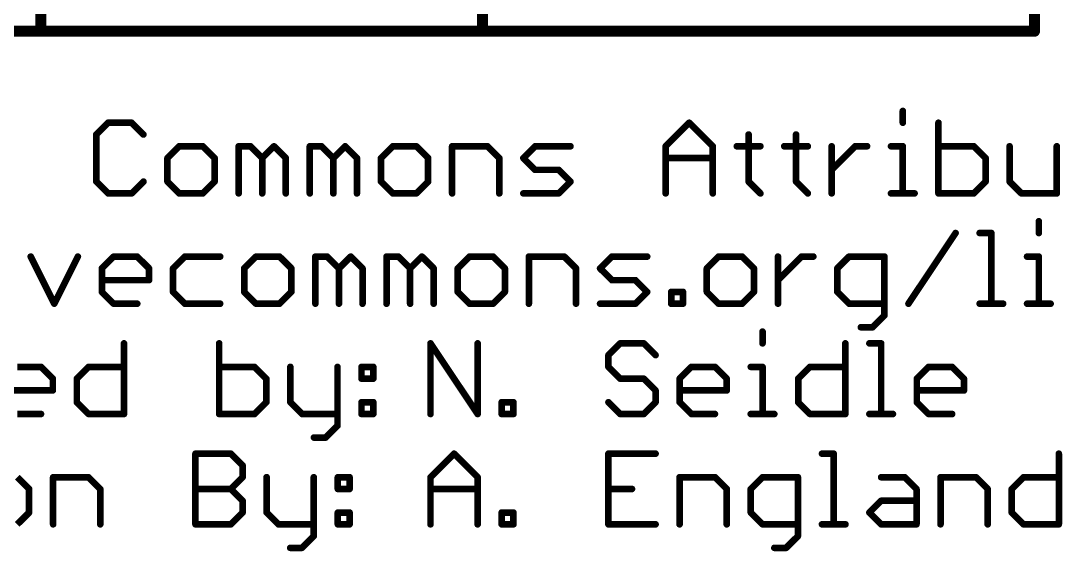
# Model space of a CAD drawing. Extents: x -29 to 78, y -12 to 55.
# Drawn here: x 12.24 to 36.2, y -11.97 to 0.24 of the extents above; entities that cross this region are included whole.
import ezdxf

# ---------------------------------------------------------------- set-up
doc = ezdxf.new("R2010")
doc.units = 0
for name, color, linetype in [('1', 12, 'CONTINUOUS'), ('16', 132, 'CONTINUOUS'), ('20', 31, 'CONTINUOUS'), ('21', 41, 'CONTINUOUS'), ('22', 40, 'CONTINUOUS'), ('51', 53, 'CONTINUOUS')]:
    doc.layers.add(name, color=color, linetype=linetype)

msp = doc.modelspace()

# ---------------------------------------------------------------- linework, layer by layer
at = {"layer": '1', "const_width": 0.254}
for points in [[(35.56, 54.61), (35.56, 0)], [(35.56, 0), (0, 0)]]:
    msp.add_lwpolyline(points, dxfattribs=at)
at = {"layer": '1', "const_width": 0.127}
for points in [[(35.4965, 0, 1), (35.6235, 0)], [(35.56, -0.0635, 1), (35.56, 0.0635)]]:
    msp.add_lwpolyline(points, format="xyb", dxfattribs=at)
at = {"layer": '16', "const_width": 0.254}
for points in [[(35.56, 54.61), (35.56, 0)], [(35.56, 0), (0, 0)]]:
    msp.add_lwpolyline(points, dxfattribs=at)
at = {"layer": '16', "const_width": 0.127}
for points in [[(35.4965, 0, 1), (35.6235, 0)], [(35.56, -0.0635, 1), (35.56, 0.0635)]]:
    msp.add_lwpolyline(points, format="xyb", dxfattribs=at)
at = {"layer": '20', "const_width": 0.2032}
for points in [[(35.56, 0), (35.56, 54.61)], [(35.56, 0), (0, 0)]]:
    msp.add_lwpolyline(points, dxfattribs=at)
at = {"layer": '20', "const_width": 0.1016}
for points in [[(35.5092, 0, 1), (35.6108, 0)], [(35.56, -0.0508, 1), (35.56, 0.0508)]]:
    msp.add_lwpolyline(points, format="xyb", dxfattribs=at)
at = {"layer": '21', "const_width": 0.254}
for points in [[(12.7, 6.35), (12.7, 0)], [(22.86, 6.35), (22.86, 0)]]:
    msp.add_lwpolyline(points, dxfattribs=at)
at = {"layer": '21', "const_width": 0.127}
for points in [[(12.6365, 0, 1), (12.7635, 0)], [(22.7965, 0, 1), (22.9235, 0)]]:
    msp.add_lwpolyline(points, format="xyb", dxfattribs=at)
at = {"layer": '22', "const_width": 0.254}
for points in [[(12.7, 6.35), (12.7, 0)], [(22.86, 6.35), (22.86, 0)]]:
    msp.add_lwpolyline(points, dxfattribs=at)
at = {"layer": '22', "const_width": 0.127}
for points in [[(12.6365, 0, 1), (12.7635, 0)], [(22.7965, 0, 1), (22.9235, 0)]]:
    msp.add_lwpolyline(points, format="xyb", dxfattribs=at)
at = {"layer": '51', "const_width": 0.1524}
for points in [[(32.5307, -1.8356), (32.5307, -2.1068)], [(14.2491, -2.1068), (13.978, -2.378)], [(14.7915, -2.1068), (14.2491, -2.1068)], [(15.0626, -2.378), (14.7915, -2.1068)], [(27.0752, -2.6491), (27.6176, -2.1068)], [(27.6176, -2.1068), (28.1599, -2.6491)], [(33.351, -2.1068), (33.351, -3.7338)], [(13.978, -2.378), (13.978, -3.4626)], [(28.9836, -2.378), (28.9836, -3.4626)], [(30.075, -2.378), (30.075, -3.4626)], [(15.8863, -2.6491), (15.6151, -2.9203)], [(16.4286, -2.6491), (15.8863, -2.6491)], [(16.6998, -2.9203), (16.4286, -2.6491)], [(17.2523, -3.7338), (17.2523, -2.6491)], [(17.2523, -2.6491), (17.5235, -2.6491)], [(17.5235, -2.6491), (17.7946, -2.9203)], [(17.7946, -2.9203), (18.0658, -2.6491)], [(18.0658, -2.6491), (18.337, -2.9203)], [(18.8895, -3.7338), (18.8895, -2.6491)], [(18.8895, -2.6491), (19.1606, -2.6491)], [(19.1606, -2.6491), (19.4318, -2.9203)], [(19.4318, -2.9203), (19.7029, -2.6491)], [(19.7029, -2.6491), (19.9741, -2.9203)], [(20.7978, -2.6491), (20.5266, -2.9203)], [(21.3401, -2.6491), (20.7978, -2.6491)], [(21.6113, -2.9203), (21.3401, -2.6491)], [(22.1638, -3.7338), (22.1638, -2.6491)], [(22.1638, -2.6491), (22.9773, -2.6491)], [(22.9773, -2.6491), (23.2484, -2.9203)], [(23.8009, -2.9203), (24.0721, -2.6491)], [(24.0721, -2.6491), (24.8856, -2.6491)], [(27.0752, -3.7338), (27.0752, -2.6491)], [(28.1599, -2.6491), (28.1599, -3.7338)], [(28.7124, -2.6491), (29.2547, -2.6491)], [(29.8038, -2.6491), (30.3462, -2.6491)], [(30.8953, -3.7338), (30.8953, -2.6491)], [(30.8953, -3.1915), (31.4376, -2.6491)], [(31.4376, -2.6491), (31.7088, -2.6491)], [(32.2596, -2.6491), (32.5307, -2.6491)], [(32.5307, -2.6491), (32.5307, -3.7338)], [(34.1645, -2.6491), (33.351, -2.6491)], [(34.4357, -2.9203), (34.1645, -2.6491)], [(34.9882, -2.6491), (34.9882, -3.4626)], [(36.0728, -3.7338), (36.0728, -2.6491)], [(15.6151, -2.9203), (15.6151, -3.4626)], [(16.6998, -3.4626), (16.6998, -2.9203)], [(17.7946, -2.9203), (17.7946, -3.7338)], [(18.337, -2.9203), (18.337, -3.7338)], [(19.4318, -2.9203), (19.4318, -3.7338)], [(19.9741, -2.9203), (19.9741, -3.7338)], [(20.5266, -2.9203), (20.5266, -3.4626)], [(21.6113, -3.4626), (21.6113, -2.9203)], [(23.2484, -2.9203), (23.2484, -3.7338)], [(24.0721, -3.1915), (23.8009, -2.9203)], [(27.0752, -2.9203), (28.1599, -2.9203)], [(34.4357, -3.4626), (34.4357, -2.9203)], [(24.6144, -3.1915), (24.0721, -3.1915)], [(24.8856, -3.4626), (24.6144, -3.1915)], [(13.978, -3.4626), (14.2491, -3.7338)], [(14.7915, -3.7338), (15.0626, -3.4626)], [(15.6151, -3.4626), (15.8863, -3.7338)], [(16.4286, -3.7338), (16.6998, -3.4626)], [(20.5266, -3.4626), (20.7978, -3.7338)], [(21.3401, -3.7338), (21.6113, -3.4626)], [(24.6144, -3.7338), (24.8856, -3.4626)], [(28.9836, -3.4626), (29.2547, -3.7338)], [(30.075, -3.4626), (30.3462, -3.7338)], [(34.1645, -3.7338), (34.4357, -3.4626)], [(34.9882, -3.4626), (35.2593, -3.7338)], [(14.2491, -3.7338), (14.7915, -3.7338)], [(15.8863, -3.7338), (16.4286, -3.7338)], [(20.7978, -3.7338), (21.3401, -3.7338)], [(23.8009, -3.7338), (24.6144, -3.7338)], [(32.2596, -3.7338), (32.8019, -3.7338)], [(33.351, -3.7338), (34.1645, -3.7338)], [(35.2593, -3.7338), (36.0728, -3.7338)], [(35.6606, -4.3756), (35.6606, -4.6468)], [(32.6608, -6.2738), (33.7455, -4.6468)], [(34.298, -4.6468), (34.5691, -4.6468)], [(34.5691, -4.6468), (34.5691, -6.2738)], [(12.4692, -5.1891), (13.0116, -6.2738)], [(13.0116, -6.2738), (13.5539, -5.1891)], [(14.1064, -5.4603), (14.3776, -5.1891)], [(14.3776, -5.1891), (14.9199, -5.1891)], [(14.9199, -5.1891), (15.191, -5.4603)], [(16.0147, -5.1891), (15.7435, -5.4603)], [(16.8282, -5.1891), (16.0147, -5.1891)], [(17.6519, -5.1891), (17.3807, -5.4603)], [(18.1942, -5.1891), (17.6519, -5.1891)], [(18.4654, -5.4603), (18.1942, -5.1891)], [(19.0179, -6.2738), (19.0179, -5.1891)], [(19.0179, -5.1891), (19.289, -5.1891)], [(19.289, -5.1891), (19.5602, -5.4603)], [(19.5602, -5.4603), (19.8314, -5.1891)], [(19.8314, -5.1891), (20.1025, -5.4603)], [(20.655, -6.2738), (20.655, -5.1891)], [(20.655, -5.1891), (20.9262, -5.1891)], [(20.9262, -5.1891), (21.1973, -5.4603)], [(21.1973, -5.4603), (21.4685, -5.1891)], [(21.4685, -5.1891), (21.7397, -5.4603)], [(22.5633, -5.1891), (22.2922, -5.4603)], [(23.1057, -5.1891), (22.5633, -5.1891)], [(23.3768, -5.4603), (23.1057, -5.1891)], [(23.9293, -6.2738), (23.9293, -5.1891)], [(23.9293, -5.1891), (24.7428, -5.1891)], [(24.7428, -5.1891), (25.014, -5.4603)], [(25.5665, -5.4603), (25.8376, -5.1891)], [(25.8376, -5.1891), (26.6511, -5.1891)], [(28.2934, -5.1891), (28.0222, -5.4603)], [(28.8357, -5.1891), (28.2934, -5.1891)], [(29.1069, -5.4603), (28.8357, -5.1891)], [(29.6594, -6.2738), (29.6594, -5.1891)], [(29.6594, -5.7315), (30.2017, -5.1891)], [(30.2017, -5.1891), (30.4729, -5.1891)], [(31.2948, -5.1891), (31.0237, -5.4603)], [(32.1083, -5.1891), (31.2948, -5.1891)], [(32.1083, -6.545), (32.1083, -5.1891)], [(35.3894, -5.1891), (35.6606, -5.1891)], [(35.6606, -5.1891), (35.6606, -6.2738)], [(14.1064, -6.0026), (14.1064, -5.4603)], [(15.191, -5.4603), (15.191, -5.7315)], [(15.7435, -5.4603), (15.7435, -6.0026)], [(17.3807, -5.4603), (17.3807, -6.0026)], [(18.4654, -6.0026), (18.4654, -5.4603)], [(19.5602, -5.4603), (19.5602, -6.2738)], [(20.1025, -5.4603), (20.1025, -6.2738)], [(21.1973, -5.4603), (21.1973, -6.2738)], [(21.7397, -5.4603), (21.7397, -6.2738)], [(22.2922, -5.4603), (22.2922, -6.0026)], [(23.3768, -6.0026), (23.3768, -5.4603)], [(25.014, -5.4603), (25.014, -6.2738)], [(25.8376, -5.7315), (25.5665, -5.4603)], [(28.0222, -5.4603), (28.0222, -6.0026)], [(29.1069, -6.0026), (29.1069, -5.4603)], [(31.0237, -5.4603), (31.0237, -6.0026)], [(15.191, -5.7315), (14.1064, -5.7315)], [(26.38, -5.7315), (25.8376, -5.7315)], [(26.6511, -6.0026), (26.38, -5.7315)], [(14.3776, -6.2738), (14.1064, -6.0026)], [(15.7435, -6.0026), (16.0147, -6.2738)], [(17.3807, -6.0026), (17.6519, -6.2738)], [(18.1942, -6.2738), (18.4654, -6.0026)], [(22.2922, -6.0026), (22.5633, -6.2738)], [(23.1057, -6.2738), (23.3768, -6.0026)], [(26.38, -6.2738), (26.6511, -6.0026)], [(27.2036, -6.2738), (27.2036, -6.0026)], [(27.2036, -6.0026), (27.4748, -6.0026)], [(27.4748, -6.0026), (27.4748, -6.2738)], [(28.0222, -6.0026), (28.2934, -6.2738)], [(28.8357, -6.2738), (29.1069, -6.0026)], [(31.0237, -6.0026), (31.2948, -6.2738)], [(14.9199, -6.2738), (14.3776, -6.2738)], [(16.0147, -6.2738), (16.8282, -6.2738)], [(17.6519, -6.2738), (18.1942, -6.2738)], [(22.5633, -6.2738), (23.1057, -6.2738)], [(25.5665, -6.2738), (26.38, -6.2738)], [(27.4748, -6.2738), (27.2036, -6.2738)], [(28.2934, -6.2738), (28.8357, -6.2738)], [(31.2948, -6.2738), (32.1083, -6.2738)], [(34.298, -6.2738), (34.8403, -6.2738)], [(35.3894, -6.2738), (35.9317, -6.2738)], [(31.8372, -6.8161), (32.1083, -6.545)], [(29.3046, -6.9156), (29.3046, -7.1868)], [(31.566, -6.8161), (31.8372, -6.8161)], [(14.6152, -7.1868), (14.6152, -8.8138)], [(16.8049, -7.1868), (16.8049, -8.8138)], [(21.6662, -8.8138), (21.6662, -7.1868)], [(21.6662, -7.1868), (22.7509, -8.8138)], [(22.7509, -8.8138), (22.7509, -7.1868)], [(26.0303, -7.1868), (25.7591, -7.458)], [(26.5726, -7.1868), (26.0303, -7.1868)], [(26.8438, -7.458), (26.5726, -7.1868)], [(31.2095, -7.1868), (31.2095, -8.8138)], [(31.762, -7.1868), (32.0332, -7.1868)], [(32.0332, -7.1868), (32.0332, -8.8138)], [(25.7591, -7.458), (25.7591, -7.7291)], [(12.1646, -7.7291), (12.7069, -7.7291)], [(12.7069, -7.7291), (12.9781, -8.0003)], [(13.5306, -8.0003), (13.8017, -7.7291)], [(13.8017, -7.7291), (14.6152, -7.7291)], [(17.6184, -7.7291), (16.8049, -7.7291)], [(17.8895, -8.0003), (17.6184, -7.7291)], [(18.442, -7.7291), (18.442, -8.5426)], [(19.5267, -7.7291), (19.5267, -9.085)], [(20.0792, -7.7291), (20.3504, -7.7291)], [(20.0792, -8.0003), (20.0792, -7.7291)], [(20.3504, -7.7291), (20.3504, -8.0003)], [(25.7591, -7.7291), (26.0303, -8.0003)], [(27.3962, -8.0003), (27.6674, -7.7291)], [(27.6674, -7.7291), (28.2097, -7.7291)], [(28.2097, -7.7291), (28.4809, -8.0003)], [(29.0334, -7.7291), (29.3046, -7.7291)], [(29.3046, -7.7291), (29.3046, -8.8138)], [(30.1248, -8.0003), (30.396, -7.7291)], [(30.396, -7.7291), (31.2095, -7.7291)], [(32.8534, -8.0003), (33.1246, -7.7291)], [(33.1246, -7.7291), (33.6669, -7.7291)], [(33.6669, -7.7291), (33.9381, -8.0003)], [(12.9781, -8.0003), (12.9781, -8.2715)], [(13.5306, -8.5426), (13.5306, -8.0003)], [(17.8895, -8.5426), (17.8895, -8.0003)], [(20.3504, -8.0003), (20.0792, -8.0003)], [(26.0303, -8.0003), (26.5726, -8.0003)], [(26.5726, -8.0003), (26.8438, -8.2715)], [(27.3962, -8.5426), (27.3962, -8.0003)], [(28.4809, -8.0003), (28.4809, -8.2715)], [(30.1248, -8.5426), (30.1248, -8.0003)], [(32.8534, -8.5426), (32.8534, -8.0003)], [(33.9381, -8.0003), (33.9381, -8.2715)], [(12.9781, -8.2715), (11.8934, -8.2715)], [(26.8438, -8.2715), (26.8438, -8.5426)], [(28.4809, -8.2715), (27.3962, -8.2715)], [(33.9381, -8.2715), (32.8534, -8.2715)], [(13.8017, -8.8138), (13.5306, -8.5426)], [(17.6184, -8.8138), (17.8895, -8.5426)], [(18.442, -8.5426), (18.7132, -8.8138)], [(20.0792, -8.5426), (20.3504, -8.5426)], [(20.0792, -8.8138), (20.0792, -8.5426)], [(20.3504, -8.5426), (20.3504, -8.8138)], [(23.3034, -8.8138), (23.3034, -8.5426)], [(23.3034, -8.5426), (23.5745, -8.5426)], [(23.5745, -8.5426), (23.5745, -8.8138)], [(26.0303, -8.8138), (25.7591, -8.5426)], [(26.8438, -8.5426), (26.5726, -8.8138)], [(27.6674, -8.8138), (27.3962, -8.5426)], [(30.396, -8.8138), (30.1248, -8.5426)], [(33.1246, -8.8138), (32.8534, -8.5426)], [(12.7069, -8.8138), (12.1646, -8.8138)], [(14.6152, -8.8138), (13.8017, -8.8138)], [(16.8049, -8.8138), (17.6184, -8.8138)], [(18.7132, -8.8138), (19.5267, -8.8138)], [(20.3504, -8.8138), (20.0792, -8.8138)], [(23.5745, -8.8138), (23.3034, -8.8138)], [(26.5726, -8.8138), (26.0303, -8.8138)], [(28.2097, -8.8138), (27.6674, -8.8138)], [(29.0334, -8.8138), (29.5757, -8.8138)], [(31.2095, -8.8138), (30.396, -8.8138)], [(31.762, -8.8138), (32.3043, -8.8138)], [(33.6669, -8.8138), (33.1246, -8.8138)], [(19.5267, -9.085), (19.2555, -9.3561)], [(19.2555, -9.3561), (18.9844, -9.3561)], [(16.2592, -11.3538), (16.2592, -9.7268)], [(16.2592, -9.7268), (17.0727, -9.7268)], [(17.0727, -9.7268), (17.3438, -9.998)], [(21.6662, -10.2691), (22.2085, -9.7268)], [(22.2085, -9.7268), (22.7509, -10.2691)], [(26.8438, -9.7268), (25.7591, -9.7268)], [(25.7591, -9.7268), (25.7591, -11.3538)], [(30.6706, -9.7268), (30.9417, -9.7268)], [(30.9417, -9.7268), (30.9417, -11.3538)], [(36.121, -9.7268), (36.121, -11.3538)], [(17.3438, -9.998), (17.3438, -10.2691)], [(12.4324, -10.5403), (12.1612, -10.2691)], [(12.9849, -11.3538), (12.9849, -10.2691)], [(12.9849, -10.2691), (13.7984, -10.2691)], [(13.7984, -10.2691), (14.0695, -10.5403)], [(17.3438, -10.2691), (17.0727, -10.5403)], [(17.8963, -10.2691), (17.8963, -11.0826)], [(18.981, -10.2691), (18.981, -11.625)], [(19.5335, -10.2691), (19.8046, -10.2691)], [(19.5335, -10.5403), (19.5335, -10.2691)], [(19.8046, -10.2691), (19.8046, -10.5403)], [(21.6662, -11.3538), (21.6662, -10.2691)], [(22.7509, -10.2691), (22.7509, -11.3538)], [(27.3962, -11.3538), (27.3962, -10.2691)], [(27.3962, -10.2691), (28.2097, -10.2691)], [(28.2097, -10.2691), (28.4809, -10.5403)], [(29.3046, -10.2691), (29.0334, -10.5403)], [(30.1181, -10.2691), (29.3046, -10.2691)], [(30.1181, -11.625), (30.1181, -10.2691)], [(32.0332, -10.2691), (32.5755, -10.2691)], [(32.5755, -10.2691), (32.8467, -10.5403)], [(33.3992, -11.3538), (33.3992, -10.2691)], [(33.3992, -10.2691), (34.2126, -10.2691)], [(34.2126, -10.2691), (34.4838, -10.5403)], [(35.0363, -10.5403), (35.3075, -10.2691)], [(35.3075, -10.2691), (36.121, -10.2691)], [(12.4324, -11.0826), (12.4324, -10.5403)], [(14.0695, -10.5403), (14.0695, -11.3538)], [(16.2592, -10.5403), (17.0727, -10.5403)], [(17.0727, -10.5403), (17.3438, -10.8115)], [(19.8046, -10.5403), (19.5335, -10.5403)], [(21.6662, -10.5403), (22.7509, -10.5403)], [(25.7591, -10.5403), (26.3014, -10.5403)], [(28.4809, -10.5403), (28.4809, -11.3538)], [(29.0334, -10.5403), (29.0334, -11.0826)], [(32.8467, -10.5403), (32.8467, -11.3538)], [(34.4838, -10.5403), (34.4838, -11.3538)], [(35.0363, -11.0826), (35.0363, -10.5403)], [(17.3438, -10.8115), (17.3438, -11.0826)], [(31.762, -11.0826), (32.0332, -10.8115)], [(32.0332, -10.8115), (32.8467, -10.8115)], [(12.1612, -11.3538), (12.4324, -11.0826)], [(17.3438, -11.0826), (17.0727, -11.3538)], [(17.8963, -11.0826), (18.1675, -11.3538)], [(19.5335, -11.0826), (19.8046, -11.0826)], [(19.5335, -11.3538), (19.5335, -11.0826)], [(19.8046, -11.0826), (19.8046, -11.3538)], [(23.3034, -11.3538), (23.3034, -11.0826)], [(23.3034, -11.0826), (23.5745, -11.0826)], [(23.5745, -11.0826), (23.5745, -11.3538)], [(29.0334, -11.0826), (29.3046, -11.3538)], [(32.0332, -11.3538), (31.762, -11.0826)], [(35.3075, -11.3538), (35.0363, -11.0826)], [(17.0727, -11.3538), (16.2592, -11.3538)], [(18.1675, -11.3538), (18.981, -11.3538)], [(19.8046, -11.3538), (19.5335, -11.3538)], [(23.5745, -11.3538), (23.3034, -11.3538)], [(25.7591, -11.3538), (26.8438, -11.3538)], [(29.3046, -11.3538), (30.1181, -11.3538)], [(30.6706, -11.3538), (31.2129, -11.3538)], [(32.8467, -11.3538), (32.0332, -11.3538)], [(36.121, -11.3538), (35.3075, -11.3538)], [(18.981, -11.625), (18.7098, -11.8961)], [(29.8469, -11.8961), (30.1181, -11.625)], [(18.7098, -11.8961), (18.4387, -11.8961)], [(29.5757, -11.8961), (29.8469, -11.8961)]]:
    msp.add_lwpolyline(points, dxfattribs=at)
at = {"layer": '51', "const_width": 0.0762}
for points in [[(32.5688, -1.8356, 1), (32.4926, -1.8356)], [(14.2491, -2.0687, 1), (14.2491, -2.1449)], [(14.2761, -2.1338, 1), (14.2222, -2.0799)], [(14.8184, -2.0799, 1), (14.7645, -2.1338)], [(14.7915, -2.1449, 1), (14.7915, -2.0687)], [(27.6445, -2.0799, 1), (27.5906, -2.1338)], [(27.6445, -2.1338, 1), (27.5906, -2.0799)], [(32.4926, -2.1068, 1), (32.5688, -2.1068)], [(33.3891, -2.1068, 1), (33.3129, -2.1068)], [(13.951, -2.351, 1), (14.0049, -2.4049)], [(14.0161, -2.378, 1), (13.9399, -2.378)], [(15.0357, -2.4049, 1), (15.0896, -2.351)], [(29.0217, -2.378, 1), (28.9455, -2.378)], [(30.1131, -2.378, 1), (30.0369, -2.378)], [(15.8863, -2.611, 1), (15.8863, -2.6872)], [(15.9132, -2.6761, 1), (15.8594, -2.6222)], [(16.4556, -2.6222, 1), (16.4017, -2.6761)], [(16.4286, -2.6872, 1), (16.4286, -2.611)], [(17.2904, -2.6491, 1), (17.2142, -2.6491)], [(17.2523, -2.611, 1), (17.2523, -2.6872)], [(17.5504, -2.6222, 1), (17.4965, -2.6761)], [(17.5235, -2.6872, 1), (17.5235, -2.611)], [(18.0927, -2.6222, 1), (18.0388, -2.6761)], [(18.0927, -2.6761, 1), (18.0388, -2.6222)], [(18.9276, -2.6491, 1), (18.8514, -2.6491)], [(18.8895, -2.611, 1), (18.8895, -2.6872)], [(19.1876, -2.6222, 1), (19.1337, -2.6761)], [(19.1606, -2.6872, 1), (19.1606, -2.611)], [(19.7299, -2.6222, 1), (19.676, -2.6761)], [(19.7299, -2.6761, 1), (19.676, -2.6222)], [(20.7978, -2.611, 1), (20.7978, -2.6872)], [(20.8247, -2.6761, 1), (20.7708, -2.6222)], [(21.367, -2.6222, 1), (21.3132, -2.6761)], [(21.3401, -2.6872, 1), (21.3401, -2.611)], [(22.2019, -2.6491, 1), (22.1257, -2.6491)], [(22.1638, -2.611, 1), (22.1638, -2.6872)], [(23.0042, -2.6222, 1), (22.9503, -2.6761)], [(22.9773, -2.6872, 1), (22.9773, -2.611)], [(24.0721, -2.611, 1), (24.0721, -2.6872)], [(24.099, -2.6761, 1), (24.0451, -2.6222)], [(24.8856, -2.6872, 1), (24.8856, -2.611)], [(27.1133, -2.6491, 1), (27.0371, -2.6491)], [(27.0483, -2.6222, 1), (27.1022, -2.6761)], [(28.198, -2.6491, 1), (28.1218, -2.6491)], [(28.1329, -2.6761, 1), (28.1868, -2.6222)], [(28.7124, -2.611, 1), (28.7124, -2.6872)], [(29.2547, -2.6872, 1), (29.2547, -2.611)], [(29.8038, -2.611, 1), (29.8038, -2.6872)], [(30.3462, -2.6872, 1), (30.3462, -2.611)], [(30.9334, -2.6491, 1), (30.8572, -2.6491)], [(31.4376, -2.611, 1), (31.4376, -2.6872)], [(31.4645, -2.6761, 1), (31.4106, -2.6222)], [(31.7088, -2.6872, 1), (31.7088, -2.611)], [(32.2596, -2.611, 1), (32.2596, -2.6872)], [(32.5688, -2.6491, 1), (32.4926, -2.6491)], [(32.5307, -2.6872, 1), (32.5307, -2.611)], [(33.351, -2.611, 1), (33.351, -2.6872)], [(34.1914, -2.6222, 1), (34.1375, -2.6761)], [(34.1645, -2.6872, 1), (34.1645, -2.611)], [(35.0263, -2.6491, 1), (34.9501, -2.6491)], [(36.1109, -2.6491, 1), (36.0347, -2.6491)], [(15.6532, -2.9203, 1), (15.577, -2.9203)], [(15.5882, -2.8934, 1), (15.6421, -2.9472)], [(16.7379, -2.9203, 1), (16.6617, -2.9203)], [(16.6729, -2.9472, 1), (16.7267, -2.8934)], [(17.8327, -2.9203, 1), (17.7565, -2.9203)], [(17.7677, -2.8934, 1), (17.8216, -2.9472)], [(17.7677, -2.9472, 1), (17.8216, -2.8934)], [(18.3751, -2.9203, 1), (18.2989, -2.9203)], [(18.31, -2.9472, 1), (18.3639, -2.8934)], [(19.4699, -2.9203, 1), (19.3937, -2.9203)], [(19.4048, -2.8934, 1), (19.4587, -2.9472)], [(19.4048, -2.9472, 1), (19.4587, -2.8934)], [(20.0122, -2.9203, 1), (19.936, -2.9203)], [(19.9472, -2.9472, 1), (20.0011, -2.8934)], [(20.5647, -2.9203, 1), (20.4885, -2.9203)], [(20.4997, -2.8934, 1), (20.5535, -2.9472)], [(21.6494, -2.9203, 1), (21.5732, -2.9203)], [(21.5843, -2.9472, 1), (21.6382, -2.8934)], [(23.2865, -2.9203, 1), (23.2103, -2.9203)], [(23.2215, -2.9472, 1), (23.2754, -2.8934)], [(23.8279, -2.8934, 1), (23.774, -2.9472)], [(23.774, -2.8934, 1), (23.8279, -2.9472)], [(27.0752, -2.8822, 1), (27.0752, -2.9584)], [(28.1599, -2.9584, 1), (28.1599, -2.8822)], [(34.4738, -2.9203, 1), (34.3976, -2.9203)], [(34.4087, -2.9472, 1), (34.4626, -2.8934)], [(24.0721, -3.1534, 1), (24.0721, -3.2296)], [(24.0451, -3.2184, 1), (24.099, -3.1645)], [(24.6414, -3.1645, 1), (24.5875, -3.2184)], [(24.6144, -3.2296, 1), (24.6144, -3.1534)], [(30.8683, -3.1645, 1), (30.9222, -3.2184)], [(14.0049, -3.4357, 1), (13.951, -3.4896)], [(13.9399, -3.4626, 1), (14.0161, -3.4626)], [(15.0896, -3.4896, 1), (15.0357, -3.4357)], [(15.6421, -3.4357, 1), (15.5882, -3.4896)], [(15.577, -3.4626, 1), (15.6532, -3.4626)], [(16.6617, -3.4626, 1), (16.7379, -3.4626)], [(16.7267, -3.4896, 1), (16.6729, -3.4357)], [(20.5535, -3.4357, 1), (20.4997, -3.4896)], [(20.4885, -3.4626, 1), (20.5647, -3.4626)], [(21.5732, -3.4626, 1), (21.6494, -3.4626)], [(21.6382, -3.4896, 1), (21.5843, -3.4357)], [(24.9125, -3.4896, 1), (24.8586, -3.4357)], [(24.8586, -3.4896, 1), (24.9125, -3.4357)], [(29.0105, -3.4357, 1), (28.9566, -3.4896)], [(28.9455, -3.4626, 1), (29.0217, -3.4626)], [(30.1019, -3.4357, 1), (30.048, -3.4896)], [(30.0369, -3.4626, 1), (30.1131, -3.4626)], [(34.3976, -3.4626, 1), (34.4738, -3.4626)], [(34.4626, -3.4896, 1), (34.4087, -3.4357)], [(35.0151, -3.4357, 1), (34.9612, -3.4896)], [(34.9501, -3.4626, 1), (35.0263, -3.4626)], [(14.2491, -3.6957, 1), (14.2491, -3.7719)], [(14.2222, -3.7607, 1), (14.2761, -3.7069)], [(14.7645, -3.7069, 1), (14.8184, -3.7607)], [(14.7915, -3.7719, 1), (14.7915, -3.6957)], [(15.8863, -3.6957, 1), (15.8863, -3.7719)], [(15.8594, -3.7607, 1), (15.9132, -3.7069)], [(16.4017, -3.7069, 1), (16.4556, -3.7607)], [(16.4286, -3.7719, 1), (16.4286, -3.6957)], [(17.2142, -3.7338, 1), (17.2904, -3.7338)], [(17.7565, -3.7338, 1), (17.8327, -3.7338)], [(18.2989, -3.7338, 1), (18.3751, -3.7338)], [(18.8514, -3.7338, 1), (18.9276, -3.7338)], [(19.3937, -3.7338, 1), (19.4699, -3.7338)], [(19.936, -3.7338, 1), (20.0122, -3.7338)], [(20.7978, -3.6957, 1), (20.7978, -3.7719)], [(20.7708, -3.7607, 1), (20.8247, -3.7069)], [(21.3132, -3.7069, 1), (21.367, -3.7607)], [(21.3401, -3.7719, 1), (21.3401, -3.6957)], [(22.1257, -3.7338, 1), (22.2019, -3.7338)], [(23.2103, -3.7338, 1), (23.2865, -3.7338)], [(23.8009, -3.6957, 1), (23.8009, -3.7719)], [(24.5875, -3.7069, 1), (24.6414, -3.7607)], [(24.6144, -3.7719, 1), (24.6144, -3.6957)], [(27.0371, -3.7338, 1), (27.1133, -3.7338)], [(28.1218, -3.7338, 1), (28.198, -3.7338)], [(29.2278, -3.7607, 1), (29.2817, -3.7069)], [(30.3192, -3.7607, 1), (30.3731, -3.7069)], [(30.8572, -3.7338, 1), (30.9334, -3.7338)], [(32.2596, -3.6957, 1), (32.2596, -3.7719)], [(32.4926, -3.7338, 1), (32.5688, -3.7338)], [(32.8019, -3.7719, 1), (32.8019, -3.6957)], [(33.351, -3.6957, 1), (33.351, -3.7719)], [(33.3129, -3.7338, 1), (33.3891, -3.7338)], [(34.1376, -3.7069, 1), (34.1914, -3.7607)], [(34.1645, -3.7719, 1), (34.1645, -3.6957)], [(35.2593, -3.6957, 1), (35.2593, -3.7719)], [(35.2324, -3.7607, 1), (35.2863, -3.7069)], [(36.0347, -3.7338, 1), (36.1109, -3.7338)], [(36.0728, -3.7719, 1), (36.0728, -3.6957)], [(35.6987, -4.3756, 1), (35.6225, -4.3756)], [(33.7772, -4.6679, 1), (33.7138, -4.6257)], [(34.298, -4.6087, 1), (34.298, -4.6849)], [(34.6072, -4.6468, 1), (34.531, -4.6468)], [(34.5691, -4.6849, 1), (34.5691, -4.6087)], [(35.6225, -4.6468, 1), (35.6987, -4.6468)], [(12.5033, -5.1721, 1), (12.4352, -5.2062)], [(13.588, -5.2062, 1), (13.5198, -5.1721)], [(14.3776, -5.151, 1), (14.3776, -5.2272)], [(14.4045, -5.2161, 1), (14.3506, -5.1622)], [(14.9468, -5.1622, 1), (14.8929, -5.2161)], [(14.9199, -5.2272, 1), (14.9199, -5.151)], [(16.0147, -5.151, 1), (16.0147, -5.2272)], [(16.0416, -5.2161, 1), (15.9878, -5.1622)], [(16.8282, -5.2272, 1), (16.8282, -5.151)], [(17.6519, -5.151, 1), (17.6519, -5.2272)], [(17.6788, -5.2161, 1), (17.6249, -5.1622)], [(18.2211, -5.1622, 1), (18.1673, -5.2161)], [(18.1942, -5.2272, 1), (18.1942, -5.151)], [(19.056, -5.1891, 1), (18.9798, -5.1891)], [(19.0179, -5.151, 1), (19.0179, -5.2272)], [(19.316, -5.1622, 1), (19.2621, -5.2161)], [(19.289, -5.2272, 1), (19.289, -5.151)], [(19.8583, -5.1622, 1), (19.8044, -5.2161)], [(19.8583, -5.2161, 1), (19.8044, -5.1622)], [(20.6931, -5.1891, 1), (20.6169, -5.1891)], [(20.655, -5.151, 1), (20.655, -5.2272)], [(20.9531, -5.1622, 1), (20.8992, -5.2161)], [(20.9262, -5.2272, 1), (20.9262, -5.151)], [(21.4954, -5.1622, 1), (21.4416, -5.2161)], [(21.4954, -5.2161, 1), (21.4416, -5.1622)], [(22.5633, -5.151, 1), (22.5633, -5.2272)], [(22.5903, -5.2161, 1), (22.5364, -5.1622)], [(23.1326, -5.1622, 1), (23.0787, -5.2161)], [(23.1057, -5.2272, 1), (23.1057, -5.151)], [(23.9674, -5.1891, 1), (23.8912, -5.1891)], [(23.9293, -5.151, 1), (23.9293, -5.2272)], [(24.7698, -5.1622, 1), (24.7159, -5.2161)], [(24.7428, -5.2272, 1), (24.7428, -5.151)], [(25.8376, -5.151, 1), (25.8376, -5.2272)], [(25.8646, -5.2161, 1), (25.8107, -5.1622)], [(26.6511, -5.2272, 1), (26.6511, -5.151)], [(28.2934, -5.151, 1), (28.2934, -5.2272)], [(28.3203, -5.2161, 1), (28.2664, -5.1622)], [(28.8627, -5.1622, 1), (28.8088, -5.2161)], [(28.8357, -5.2272, 1), (28.8357, -5.151)], [(29.6975, -5.1891, 1), (29.6213, -5.1891)], [(30.2017, -5.151, 1), (30.2017, -5.2272)], [(30.2286, -5.2161, 1), (30.1748, -5.1622)], [(30.4729, -5.2272, 1), (30.4729, -5.151)], [(31.2948, -5.151, 1), (31.2948, -5.2272)], [(31.3218, -5.2161, 1), (31.2679, -5.1622)], [(32.1464, -5.1891, 1), (32.0702, -5.1891)], [(32.1083, -5.2272, 1), (32.1083, -5.151)], [(35.3894, -5.151, 1), (35.3894, -5.2272)], [(35.6987, -5.1891, 1), (35.6225, -5.1891)], [(35.6606, -5.2272, 1), (35.6606, -5.151)], [(14.1445, -5.4603, 1), (14.0683, -5.4603)], [(14.0794, -5.4334, 1), (14.1333, -5.4872)], [(15.2291, -5.4603, 1), (15.1529, -5.4603)], [(15.1641, -5.4872, 1), (15.218, -5.4334)], [(15.7816, -5.4603, 1), (15.7054, -5.4603)], [(15.7166, -5.4334, 1), (15.7705, -5.4872)], [(17.4188, -5.4603, 1), (17.3426, -5.4603)], [(17.3538, -5.4334, 1), (17.4076, -5.4872)], [(18.5035, -5.4603, 1), (18.4273, -5.4603)], [(18.4384, -5.4872, 1), (18.4923, -5.4334)], [(19.5983, -5.4603, 1), (19.5221, -5.4603)], [(19.5332, -5.4334, 1), (19.5871, -5.4872)], [(19.5332, -5.4872, 1), (19.5871, -5.4334)], [(20.1406, -5.4603, 1), (20.0644, -5.4603)], [(20.0756, -5.4872, 1), (20.1295, -5.4334)], [(21.2354, -5.4603, 1), (21.1592, -5.4603)], [(21.1704, -5.4334, 1), (21.2243, -5.4872)], [(21.1704, -5.4872, 1), (21.2243, -5.4334)], [(21.7778, -5.4603, 1), (21.7016, -5.4603)], [(21.7127, -5.4872, 1), (21.7666, -5.4334)], [(22.3303, -5.4603, 1), (22.2541, -5.4603)], [(22.2652, -5.4334, 1), (22.3191, -5.4872)], [(23.4149, -5.4603, 1), (23.3387, -5.4603)], [(23.3499, -5.4872, 1), (23.4038, -5.4334)], [(25.0521, -5.4603, 1), (24.9759, -5.4603)], [(24.987, -5.4872, 1), (25.0409, -5.4334)], [(25.5934, -5.4334, 1), (25.5395, -5.4872)], [(25.5395, -5.4334, 1), (25.5934, -5.4872)], [(28.0603, -5.4603, 1), (27.9841, -5.4603)], [(27.9953, -5.4334, 1), (28.0492, -5.4872)], [(29.145, -5.4603, 1), (29.0688, -5.4603)], [(29.0799, -5.4872, 1), (29.1338, -5.4334)], [(31.0618, -5.4603, 1), (30.9856, -5.4603)], [(30.9967, -5.4334, 1), (31.0506, -5.4872)], [(14.1064, -5.6934, 1), (14.1064, -5.7696)], [(15.1529, -5.7315, 1), (15.2291, -5.7315)], [(15.191, -5.7696, 1), (15.191, -5.6934)], [(25.8376, -5.6934, 1), (25.8376, -5.7696)], [(25.8107, -5.7584, 1), (25.8646, -5.7045)], [(26.4069, -5.7045, 1), (26.353, -5.7584)], [(26.38, -5.7696, 1), (26.38, -5.6934)], [(29.6324, -5.7045, 1), (29.6863, -5.7584)], [(14.1333, -5.9757, 1), (14.0794, -6.0296)], [(14.0683, -6.0026, 1), (14.1445, -6.0026)], [(15.7705, -5.9757, 1), (15.7166, -6.0296)], [(15.7054, -6.0026, 1), (15.7816, -6.0026)], [(17.4076, -5.9757, 1), (17.3538, -6.0296)], [(17.3426, -6.0026, 1), (17.4188, -6.0026)], [(18.4273, -6.0026, 1), (18.5035, -6.0026)], [(18.4923, -6.0296, 1), (18.4384, -5.9757)], [(22.3191, -5.9757, 1), (22.2652, -6.0296)], [(22.2541, -6.0026, 1), (22.3303, -6.0026)], [(23.3387, -6.0026, 1), (23.4149, -6.0026)], [(23.4038, -6.0296, 1), (23.3499, -5.9757)], [(26.6781, -6.0296, 1), (26.6242, -5.9757)], [(26.6242, -6.0296, 1), (26.6781, -5.9757)], [(27.2417, -6.0026, 1), (27.1655, -6.0026)], [(27.2036, -5.9645, 1), (27.2036, -6.0407)], [(27.5129, -6.0026, 1), (27.4367, -6.0026)], [(27.4748, -6.0407, 1), (27.4748, -5.9645)], [(28.0492, -5.9757, 1), (27.9953, -6.0296)], [(27.9841, -6.0026, 1), (28.0603, -6.0026)], [(29.0688, -6.0026, 1), (29.145, -6.0026)], [(29.1338, -6.0296, 1), (29.0799, -5.9757)], [(31.0506, -5.9757, 1), (30.9967, -6.0296)], [(30.9856, -6.0026, 1), (31.0618, -6.0026)], [(12.9775, -6.2568, 1), (13.0456, -6.2908)], [(12.9775, -6.2908, 1), (13.0456, -6.2568)], [(14.3776, -6.2357, 1), (14.3776, -6.3119)], [(14.3506, -6.3007, 1), (14.4045, -6.2469)], [(14.9199, -6.3119, 1), (14.9199, -6.2357)], [(16.0147, -6.2357, 1), (16.0147, -6.3119)], [(15.9878, -6.3007, 1), (16.0416, -6.2469)], [(16.8282, -6.3119, 1), (16.8282, -6.2357)], [(17.6519, -6.2357, 1), (17.6519, -6.3119)], [(17.6249, -6.3007, 1), (17.6788, -6.2469)], [(18.1673, -6.2469, 1), (18.2211, -6.3007)], [(18.1942, -6.3119, 1), (18.1942, -6.2357)], [(22.5633, -6.2357, 1), (22.5633, -6.3119)], [(22.5364, -6.3007, 1), (22.5903, -6.2469)], [(23.0787, -6.2469, 1), (23.1326, -6.3007)], [(23.1057, -6.3119, 1), (23.1057, -6.2357)], [(25.5665, -6.2357, 1), (25.5665, -6.3119)], [(26.353, -6.2469, 1), (26.4069, -6.3007)], [(26.38, -6.3119, 1), (26.38, -6.2357)], [(27.2036, -6.2357, 1), (27.2036, -6.3119)], [(27.4748, -6.3119, 1), (27.4748, -6.2357)], [(28.2934, -6.2357, 1), (28.2934, -6.3119)], [(28.2664, -6.3007, 1), (28.3203, -6.2469)], [(28.8088, -6.2469, 1), (28.8626, -6.3007)], [(28.8357, -6.3119, 1), (28.8357, -6.2357)], [(31.2948, -6.2357, 1), (31.2948, -6.3119)], [(31.2679, -6.3007, 1), (31.3218, -6.2469)], [(32.1083, -6.3119, 1), (32.1083, -6.2357)], [(32.6291, -6.2527, 1), (32.6925, -6.2949)], [(34.298, -6.2357, 1), (34.298, -6.3119)], [(34.8403, -6.3119, 1), (34.8403, -6.2357)], [(35.3894, -6.2357, 1), (35.3894, -6.3119)], [(35.9317, -6.3119, 1), (35.9317, -6.2357)], [(18.9798, -6.2738, 1), (19.056, -6.2738)], [(19.5221, -6.2738, 1), (19.5983, -6.2738)], [(20.0644, -6.2738, 1), (20.1406, -6.2738)], [(20.6169, -6.2738, 1), (20.6931, -6.2738)], [(21.1592, -6.2738, 1), (21.2354, -6.2738)], [(21.7016, -6.2738, 1), (21.7778, -6.2738)], [(23.8912, -6.2738, 1), (23.9674, -6.2738)], [(24.9759, -6.2738, 1), (25.0521, -6.2738)], [(27.1655, -6.2738, 1), (27.2417, -6.2738)], [(27.4367, -6.2738, 1), (27.5129, -6.2738)], [(29.6213, -6.2738, 1), (29.6975, -6.2738)], [(34.531, -6.2738, 1), (34.6072, -6.2738)], [(35.6225, -6.2738, 1), (35.6987, -6.2738)], [(32.0702, -6.545, 1), (32.1464, -6.545)], [(32.1353, -6.5719, 1), (32.0814, -6.518)], [(29.3427, -6.9156, 1), (29.2665, -6.9156)], [(31.566, -6.778, 1), (31.566, -6.8542)], [(31.8102, -6.7892, 1), (31.8641, -6.8431)], [(31.8372, -6.8542, 1), (31.8372, -6.778)], [(14.6533, -7.1868, 1), (14.5771, -7.1868)], [(16.843, -7.1868, 1), (16.7668, -7.1868)], [(21.7043, -7.1868, 1), (21.6281, -7.1868)], [(21.6979, -7.1657, 1), (21.6345, -7.2079)], [(22.789, -7.1868, 1), (22.7128, -7.1868)], [(26.0303, -7.1487, 1), (26.0303, -7.2249)], [(26.0572, -7.2138, 1), (26.0033, -7.1599)], [(26.5995, -7.1599, 1), (26.5456, -7.2138)], [(26.5726, -7.2249, 1), (26.5726, -7.1487)], [(29.2665, -7.1868, 1), (29.3427, -7.1868)], [(31.2476, -7.1868, 1), (31.1714, -7.1868)], [(31.762, -7.1487, 1), (31.762, -7.2249)], [(32.0713, -7.1868, 1), (31.9951, -7.1868)], [(32.0332, -7.2249, 1), (32.0332, -7.1487)], [(25.7321, -7.431, 1), (25.786, -7.4849)], [(25.7972, -7.458, 1), (25.721, -7.458)], [(26.8168, -7.4849, 1), (26.8707, -7.431)], [(12.7339, -7.7022, 1), (12.68, -7.7561)], [(12.7069, -7.7672, 1), (12.7069, -7.691)], [(13.8017, -7.691, 1), (13.8017, -7.7672)], [(13.8287, -7.7561, 1), (13.7748, -7.7022)], [(14.6152, -7.7672, 1), (14.6152, -7.691)], [(16.8049, -7.691, 1), (16.8049, -7.7672)], [(17.6453, -7.7022, 1), (17.5914, -7.7561)], [(17.6184, -7.7672, 1), (17.6184, -7.691)], [(18.4801, -7.7291, 1), (18.4039, -7.7291)], [(19.5648, -7.7291, 1), (19.4886, -7.7291)], [(20.0792, -7.691, 1), (20.0792, -7.7672)], [(20.1173, -7.7291, 1), (20.0411, -7.7291)], [(20.3885, -7.7291, 1), (20.3123, -7.7291)], [(20.3504, -7.7672, 1), (20.3504, -7.691)], [(25.786, -7.7022, 1), (25.7321, -7.7561)], [(27.6674, -7.691, 1), (27.6674, -7.7672)], [(27.6944, -7.7561, 1), (27.6405, -7.7022)], [(28.2367, -7.7022, 1), (28.1828, -7.7561)], [(28.2097, -7.7672, 1), (28.2097, -7.691)], [(29.0334, -7.691, 1), (29.0334, -7.7672)], [(29.3427, -7.7291, 1), (29.2665, -7.7291)], [(29.3046, -7.7672, 1), (29.3046, -7.691)], [(30.396, -7.691, 1), (30.396, -7.7672)], [(30.4229, -7.7561, 1), (30.3691, -7.7022)], [(31.2095, -7.7672, 1), (31.2095, -7.691)], [(33.1246, -7.691, 1), (33.1246, -7.7672)], [(33.1515, -7.7561, 1), (33.0977, -7.7022)], [(33.6939, -7.7022, 1), (33.64, -7.7561)], [(33.6669, -7.7672, 1), (33.6669, -7.691)], [(25.721, -7.7291, 1), (25.7972, -7.7291)], [(13.0162, -8.0003, 1), (12.94, -8.0003)], [(12.9511, -8.0272, 1), (13.005, -7.9734)], [(13.5687, -8.0003, 1), (13.4925, -8.0003)], [(13.5036, -7.9734, 1), (13.5575, -8.0272)], [(17.9276, -8.0003, 1), (17.8514, -8.0003)], [(17.8626, -8.0272, 1), (17.9165, -7.9734)], [(20.0792, -7.9622, 1), (20.0792, -8.0384)], [(20.0411, -8.0003, 1), (20.1173, -8.0003)], [(20.3123, -8.0003, 1), (20.3885, -8.0003)], [(20.3504, -8.0384, 1), (20.3504, -7.9622)], [(26.0303, -7.9622, 1), (26.0303, -8.0384)], [(26.0033, -8.0272, 1), (26.0572, -7.9734)], [(26.5995, -7.9734, 1), (26.5456, -8.0272)], [(26.5726, -8.0384, 1), (26.5726, -7.9622)], [(27.4343, -8.0003, 1), (27.3581, -8.0003)], [(27.3693, -7.9734, 1), (27.4232, -8.0272)], [(28.519, -8.0003, 1), (28.4428, -8.0003)], [(28.454, -8.0272, 1), (28.5078, -7.9734)], [(30.1629, -8.0003, 1), (30.0867, -8.0003)], [(30.0979, -7.9734, 1), (30.1518, -8.0272)], [(32.8915, -8.0003, 1), (32.8153, -8.0003)], [(32.8265, -7.9734, 1), (32.8804, -8.0272)], [(33.9762, -8.0003, 1), (33.9, -8.0003)], [(33.9112, -8.0272, 1), (33.965, -7.9734)], [(12.94, -8.2715, 1), (13.0162, -8.2715)], [(12.9781, -8.3096, 1), (12.9781, -8.2334)], [(26.8819, -8.2715, 1), (26.8056, -8.2715)], [(26.8168, -8.2984, 1), (26.8707, -8.2445)], [(27.3962, -8.2334, 1), (27.3962, -8.3096)], [(28.4428, -8.2715, 1), (28.519, -8.2715)], [(28.4809, -8.3096, 1), (28.4809, -8.2334)], [(32.8534, -8.2334, 1), (32.8534, -8.3096)], [(33.9, -8.2715, 1), (33.9762, -8.2715)], [(33.9381, -8.3096, 1), (33.9381, -8.2334)], [(13.5575, -8.5157, 1), (13.5036, -8.5696)], [(13.4925, -8.5426, 1), (13.5687, -8.5426)], [(17.8514, -8.5426, 1), (17.9276, -8.5426)], [(17.9165, -8.5696, 1), (17.8626, -8.5157)], [(18.469, -8.5157, 1), (18.4151, -8.5696)], [(18.4039, -8.5426, 1), (18.4801, -8.5426)], [(20.0792, -8.5045, 1), (20.0792, -8.5807)], [(20.1173, -8.5426, 1), (20.0411, -8.5426)], [(20.3885, -8.5426, 1), (20.3123, -8.5426)], [(20.3504, -8.5807, 1), (20.3504, -8.5045)], [(23.3415, -8.5426, 1), (23.2653, -8.5426)], [(23.3034, -8.5045, 1), (23.3034, -8.5807)], [(23.6126, -8.5426, 1), (23.5364, -8.5426)], [(23.5745, -8.5807, 1), (23.5745, -8.5045)], [(25.786, -8.5157, 1), (25.7321, -8.5696)], [(26.8056, -8.5426, 1), (26.8819, -8.5426)], [(26.8707, -8.5696, 1), (26.8168, -8.5157)], [(27.4232, -8.5157, 1), (27.3693, -8.5696)], [(27.3581, -8.5426, 1), (27.4343, -8.5426)], [(30.1518, -8.5157, 1), (30.0979, -8.5696)], [(30.0867, -8.5426, 1), (30.1629, -8.5426)], [(32.8804, -8.5157, 1), (32.8265, -8.5696)], [(32.8153, -8.5426, 1), (32.8915, -8.5426)], [(12.7069, -8.8519, 1), (12.7069, -8.7757)], [(13.8017, -8.7757, 1), (13.8017, -8.8519)], [(13.7748, -8.8407, 1), (13.8287, -8.7869)], [(14.5771, -8.8138, 1), (14.6533, -8.8138)], [(14.6152, -8.8519, 1), (14.6152, -8.7757)], [(16.8049, -8.7757, 1), (16.8049, -8.8519)], [(16.7668, -8.8138, 1), (16.843, -8.8138)], [(17.5914, -8.7869, 1), (17.6453, -8.8407)], [(17.6184, -8.8519, 1), (17.6184, -8.7757)], [(18.7132, -8.7757, 1), (18.7132, -8.8519)], [(18.6863, -8.8407, 1), (18.7401, -8.7869)], [(19.5267, -8.8519, 1), (19.5267, -8.7757)], [(20.0792, -8.7757, 1), (20.0792, -8.8519)], [(20.0411, -8.8138, 1), (20.1173, -8.8138)], [(20.3123, -8.8138, 1), (20.3885, -8.8138)], [(20.3504, -8.8519, 1), (20.3504, -8.7757)], [(21.6281, -8.8138, 1), (21.7043, -8.8138)], [(22.7128, -8.8138, 1), (22.789, -8.8138)], [(22.7192, -8.8349, 1), (22.7826, -8.7927)], [(23.3034, -8.7757, 1), (23.3034, -8.8519)], [(23.2653, -8.8138, 1), (23.3415, -8.8138)], [(23.5364, -8.8138, 1), (23.6126, -8.8138)], [(23.5745, -8.8519, 1), (23.5745, -8.7757)], [(26.0303, -8.7757, 1), (26.0303, -8.8519)], [(26.0033, -8.8407, 1), (26.0572, -8.7869)], [(26.5456, -8.7869, 1), (26.5995, -8.8407)], [(26.5726, -8.8519, 1), (26.5726, -8.7757)], [(27.6674, -8.7757, 1), (27.6674, -8.8519)], [(27.6405, -8.8407, 1), (27.6944, -8.7869)], [(28.2097, -8.8519, 1), (28.2097, -8.7757)], [(29.0334, -8.7757, 1), (29.0334, -8.8519)], [(29.2665, -8.8138, 1), (29.3427, -8.8138)], [(29.5757, -8.8519, 1), (29.5757, -8.7757)], [(30.396, -8.7757, 1), (30.396, -8.8519)], [(30.3691, -8.8407, 1), (30.4229, -8.7869)], [(31.1714, -8.8138, 1), (31.2476, -8.8138)], [(31.2095, -8.8519, 1), (31.2095, -8.7757)], [(31.762, -8.7757, 1), (31.762, -8.8519)], [(31.9951, -8.8138, 1), (32.0713, -8.8138)], [(32.3043, -8.8519, 1), (32.3043, -8.7757)], [(33.1246, -8.7757, 1), (33.1246, -8.8519)], [(33.0977, -8.8407, 1), (33.1515, -8.7869)], [(33.6669, -8.8519, 1), (33.6669, -8.7757)], [(19.4886, -9.085, 1), (19.5648, -9.085)], [(19.5536, -9.1119, 1), (19.4998, -9.058)], [(18.9844, -9.318, 1), (18.9844, -9.3942)], [(19.2286, -9.3292, 1), (19.2825, -9.3831)], [(19.2555, -9.3942, 1), (19.2555, -9.318)], [(16.2973, -9.7268, 1), (16.2211, -9.7268)], [(16.2592, -9.6887, 1), (16.2592, -9.7649)], [(17.0996, -9.6999, 1), (17.0457, -9.7538)], [(17.0727, -9.7649, 1), (17.0727, -9.6887)], [(22.2355, -9.6999, 1), (22.1816, -9.7538)], [(22.2355, -9.7538, 1), (22.1816, -9.6999)], [(25.7591, -9.6887, 1), (25.7591, -9.7649)], [(25.7972, -9.7268, 1), (25.721, -9.7268)], [(26.8438, -9.7649, 1), (26.8438, -9.6887)], [(30.6706, -9.6887, 1), (30.6706, -9.7649)], [(30.9798, -9.7268, 1), (30.9036, -9.7268)], [(30.9417, -9.7649, 1), (30.9417, -9.6887)], [(36.1591, -9.7268, 1), (36.0829, -9.7268)], [(17.3819, -9.998, 1), (17.3057, -9.998)], [(17.3169, -10.0249, 1), (17.3708, -9.971)], [(13.023, -10.2691, 1), (12.9468, -10.2691)], [(12.9849, -10.231, 1), (12.9849, -10.3072)], [(13.8253, -10.2422, 1), (13.7714, -10.2961)], [(13.7984, -10.3072, 1), (13.7984, -10.231)], [(17.3057, -10.2691, 1), (17.3819, -10.2691)], [(17.3708, -10.2961, 1), (17.3169, -10.2422)], [(17.9344, -10.2691, 1), (17.8582, -10.2691)], [(19.0191, -10.2691, 1), (18.9429, -10.2691)], [(19.5335, -10.231, 1), (19.5335, -10.3072)], [(19.5716, -10.2691, 1), (19.4954, -10.2691)], [(19.8427, -10.2691, 1), (19.7665, -10.2691)], [(19.8046, -10.3072, 1), (19.8046, -10.231)], [(21.7043, -10.2691, 1), (21.6281, -10.2691)], [(21.6393, -10.2422, 1), (21.6931, -10.2961)], [(22.789, -10.2691, 1), (22.7128, -10.2691)], [(22.7239, -10.2961, 1), (22.7778, -10.2422)], [(27.4343, -10.2691, 1), (27.3581, -10.2691)], [(27.3962, -10.231, 1), (27.3962, -10.3072)], [(28.2367, -10.2422, 1), (28.1828, -10.2961)], [(28.2097, -10.3072, 1), (28.2097, -10.231)], [(29.3046, -10.231, 1), (29.3046, -10.3072)], [(29.3315, -10.2961, 1), (29.2776, -10.2422)], [(30.1562, -10.2691, 1), (30.08, -10.2691)], [(30.1181, -10.3072, 1), (30.1181, -10.231)], [(32.0332, -10.231, 1), (32.0332, -10.3072)], [(32.6024, -10.2422, 1), (32.5485, -10.2961)], [(32.5755, -10.3072, 1), (32.5755, -10.231)], [(33.4373, -10.2691, 1), (33.3611, -10.2691)], [(33.3992, -10.231, 1), (33.3992, -10.3072)], [(34.2396, -10.2422, 1), (34.1857, -10.2961)], [(34.2126, -10.3072, 1), (34.2126, -10.231)], [(35.3075, -10.231, 1), (35.3075, -10.3072)], [(35.3344, -10.2961, 1), (35.2805, -10.2422)], [(36.121, -10.3072, 1), (36.121, -10.231)], [(12.4705, -10.5403, 1), (12.3943, -10.5403)], [(12.4054, -10.5672, 1), (12.4593, -10.5134)], [(14.1076, -10.5403, 1), (14.0314, -10.5403)], [(14.0426, -10.5672, 1), (14.0965, -10.5134)], [(16.2592, -10.5022, 1), (16.2592, -10.5784)], [(17.0996, -10.5134, 1), (17.0457, -10.5672)], [(17.0457, -10.5134, 1), (17.0996, -10.5672)], [(17.0727, -10.5784, 1), (17.0727, -10.5022)], [(19.5335, -10.5022, 1), (19.5335, -10.5784)], [(19.4954, -10.5403, 1), (19.5716, -10.5403)], [(19.7665, -10.5403, 1), (19.8427, -10.5403)], [(19.8046, -10.5784, 1), (19.8046, -10.5022)], [(21.6662, -10.5022, 1), (21.6662, -10.5784)], [(22.7509, -10.5784, 1), (22.7509, -10.5022)], [(25.7591, -10.5022, 1), (25.7591, -10.5784)], [(26.3014, -10.5784, 1), (26.3014, -10.5022)], [(28.519, -10.5403, 1), (28.4428, -10.5403)], [(28.454, -10.5672, 1), (28.5078, -10.5134)], [(29.0715, -10.5403, 1), (28.9953, -10.5403)], [(29.0065, -10.5134, 1), (29.0603, -10.5672)], [(32.8848, -10.5403, 1), (32.8086, -10.5403)], [(32.8197, -10.5672, 1), (32.8736, -10.5134)], [(34.5219, -10.5403, 1), (34.4457, -10.5403)], [(34.4569, -10.5672, 1), (34.5108, -10.5134)], [(35.0744, -10.5403, 1), (34.9982, -10.5403)], [(35.0094, -10.5134, 1), (35.0633, -10.5672)], [(17.3819, -10.8115, 1), (17.3057, -10.8115)], [(17.3169, -10.8384, 1), (17.3708, -10.7845)], [(32.0332, -10.7734, 1), (32.0332, -10.8496)], [(32.0601, -10.8384, 1), (32.0062, -10.7845)], [(32.8467, -10.8496, 1), (32.8467, -10.7734)], [(12.4593, -11.1096, 1), (12.4054, -11.0557)], [(17.3708, -11.1096, 1), (17.3169, -11.0557)], [(17.9233, -11.0557, 1), (17.8694, -11.1096)], [(19.5335, -11.0445, 1), (19.5335, -11.1207)], [(19.5716, -11.0826, 1), (19.4954, -11.0826)], [(19.8427, -11.0826, 1), (19.7665, -11.0826)], [(19.8046, -11.1207, 1), (19.8046, -11.0445)], [(23.3415, -11.0826, 1), (23.2653, -11.0826)], [(23.3034, -11.0445, 1), (23.3034, -11.1207)], [(23.6126, -11.0826, 1), (23.5364, -11.0826)], [(23.5745, -11.1207, 1), (23.5745, -11.0445)], [(29.0603, -11.0557, 1), (29.0065, -11.1096)], [(31.7889, -11.0557, 1), (31.7351, -11.1096)], [(31.7351, -11.0557, 1), (31.7889, -11.1096)], [(35.0633, -11.0557, 1), (35.0094, -11.1096)], [(12.3943, -11.0826, 1), (12.4705, -11.0826)], [(17.3057, -11.0826, 1), (17.3819, -11.0826)], [(17.8582, -11.0826, 1), (17.9344, -11.0826)], [(28.9953, -11.0826, 1), (29.0715, -11.0826)], [(34.9982, -11.0826, 1), (35.0744, -11.0826)], [(12.9468, -11.3538, 1), (13.023, -11.3538)], [(14.0314, -11.3538, 1), (14.1076, -11.3538)], [(16.2592, -11.3157, 1), (16.2592, -11.3919)], [(16.2211, -11.3538, 1), (16.2973, -11.3538)], [(17.0457, -11.3269, 1), (17.0996, -11.3807)], [(17.0727, -11.3919, 1), (17.0727, -11.3157)], [(18.1675, -11.3157, 1), (18.1675, -11.3919)], [(18.1405, -11.3807, 1), (18.1944, -11.3269)], [(18.981, -11.3919, 1), (18.981, -11.3157)], [(19.5335, -11.3157, 1), (19.5335, -11.3919)], [(19.4954, -11.3538, 1), (19.5716, -11.3538)], [(19.7665, -11.3538, 1), (19.8427, -11.3538)], [(19.8046, -11.3919, 1), (19.8046, -11.3157)], [(21.6281, -11.3538, 1), (21.7043, -11.3538)], [(22.7128, -11.3538, 1), (22.789, -11.3538)], [(23.3034, -11.3157, 1), (23.3034, -11.3919)], [(23.2653, -11.3538, 1), (23.3415, -11.3538)], [(23.5364, -11.3538, 1), (23.6126, -11.3538)], [(23.5745, -11.3919, 1), (23.5745, -11.3157)], [(25.7591, -11.3157, 1), (25.7591, -11.3919)], [(25.721, -11.3538, 1), (25.7972, -11.3538)], [(26.8438, -11.3919, 1), (26.8438, -11.3157)], [(27.3581, -11.3538, 1), (27.4343, -11.3538)], [(28.4428, -11.3538, 1), (28.519, -11.3538)], [(29.3046, -11.3157, 1), (29.3046, -11.3919)], [(29.2776, -11.3807, 1), (29.3315, -11.3269)], [(30.1181, -11.3919, 1), (30.1181, -11.3157)], [(30.6706, -11.3157, 1), (30.6706, -11.3919)], [(30.9036, -11.3538, 1), (30.9798, -11.3538)], [(31.2129, -11.3919, 1), (31.2129, -11.3157)], [(32.0332, -11.3157, 1), (32.0332, -11.3919)], [(32.0062, -11.3807, 1), (32.0601, -11.3269)], [(32.8086, -11.3538, 1), (32.8848, -11.3538)], [(32.8467, -11.3919, 1), (32.8467, -11.3157)], [(33.3611, -11.3538, 1), (33.4373, -11.3538)], [(34.4457, -11.3538, 1), (34.5219, -11.3538)], [(35.3075, -11.3157, 1), (35.3075, -11.3919)], [(35.2805, -11.3807, 1), (35.3344, -11.3269)], [(36.0829, -11.3538, 1), (36.1591, -11.3538)], [(36.121, -11.3919, 1), (36.121, -11.3157)], [(18.9429, -11.625, 1), (19.0191, -11.625)], [(19.0079, -11.6519, 1), (18.954, -11.598)], [(30.08, -11.625, 1), (30.1562, -11.625)], [(30.145, -11.6519, 1), (30.0911, -11.598)], [(18.4387, -11.858, 1), (18.4387, -11.9342)], [(18.6829, -11.8692, 1), (18.7368, -11.9231)], [(18.7098, -11.9342, 1), (18.7098, -11.858)], [(29.5757, -11.858, 1), (29.5757, -11.9342)], [(29.82, -11.8692, 1), (29.8738, -11.9231)], [(29.8469, -11.9342, 1), (29.8469, -11.858)]]:
    msp.add_lwpolyline(points, format="xyb", dxfattribs=at)

doc.saveas('drawing.dxf')
